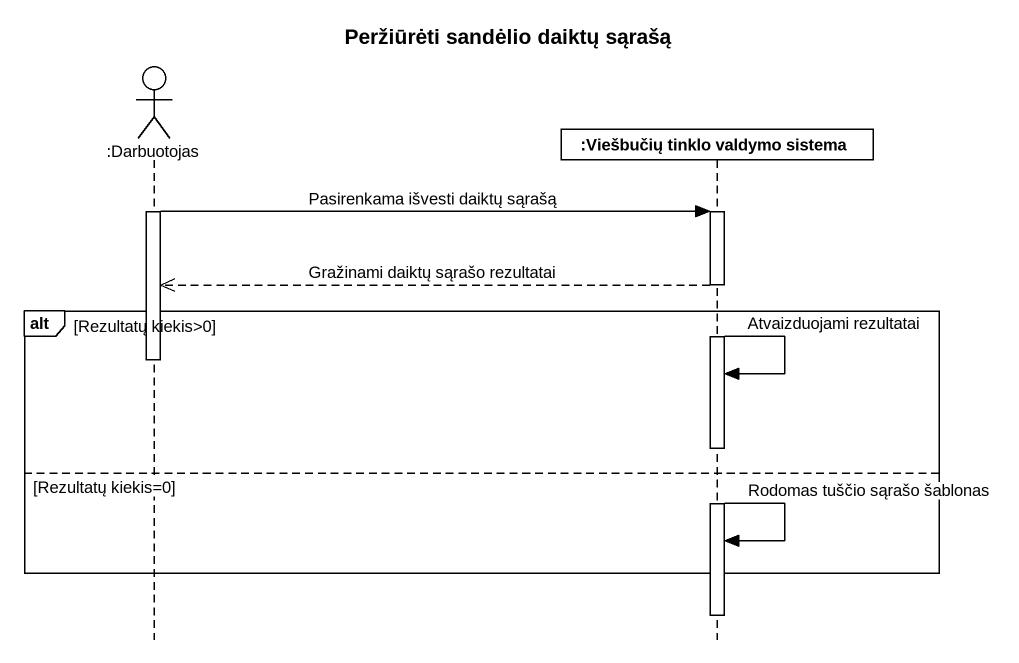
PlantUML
@startuml
title Peržiūrėti sandėlio daiktų sąrašą
hide footbox
actor ":Darbuotojas" as Darbuotojas
participant ":Viešbučių tinklo valdymo sistema" as Viešbučių_tinklo_valdymo

activate Darbuotojas
Darbuotojas -> Viešbučių_tinklo_valdymo : Pasirenkama išvesti daiktų sąrašą
activate Viešbučių_tinklo_valdymo
Viešbučių_tinklo_valdymo -->> Darbuotojas : Gražinami daiktų sąrašo rezultatai
alt Rezultatų kiekis>0
  deactivate Darbuotojas
  Viešbučių_tinklo_valdymo -> Viešbučių_tinklo_valdymo : Atvaizduojami rezultatai
else Rezultatų kiekis=0
  Viešbučių_tinklo_valdymo -> Viešbučių_tinklo_valdymo : Rodomas tuščio sąrašo šablonas
end
deactivate Viešbučių_tinklo_valdymo
@enduml
